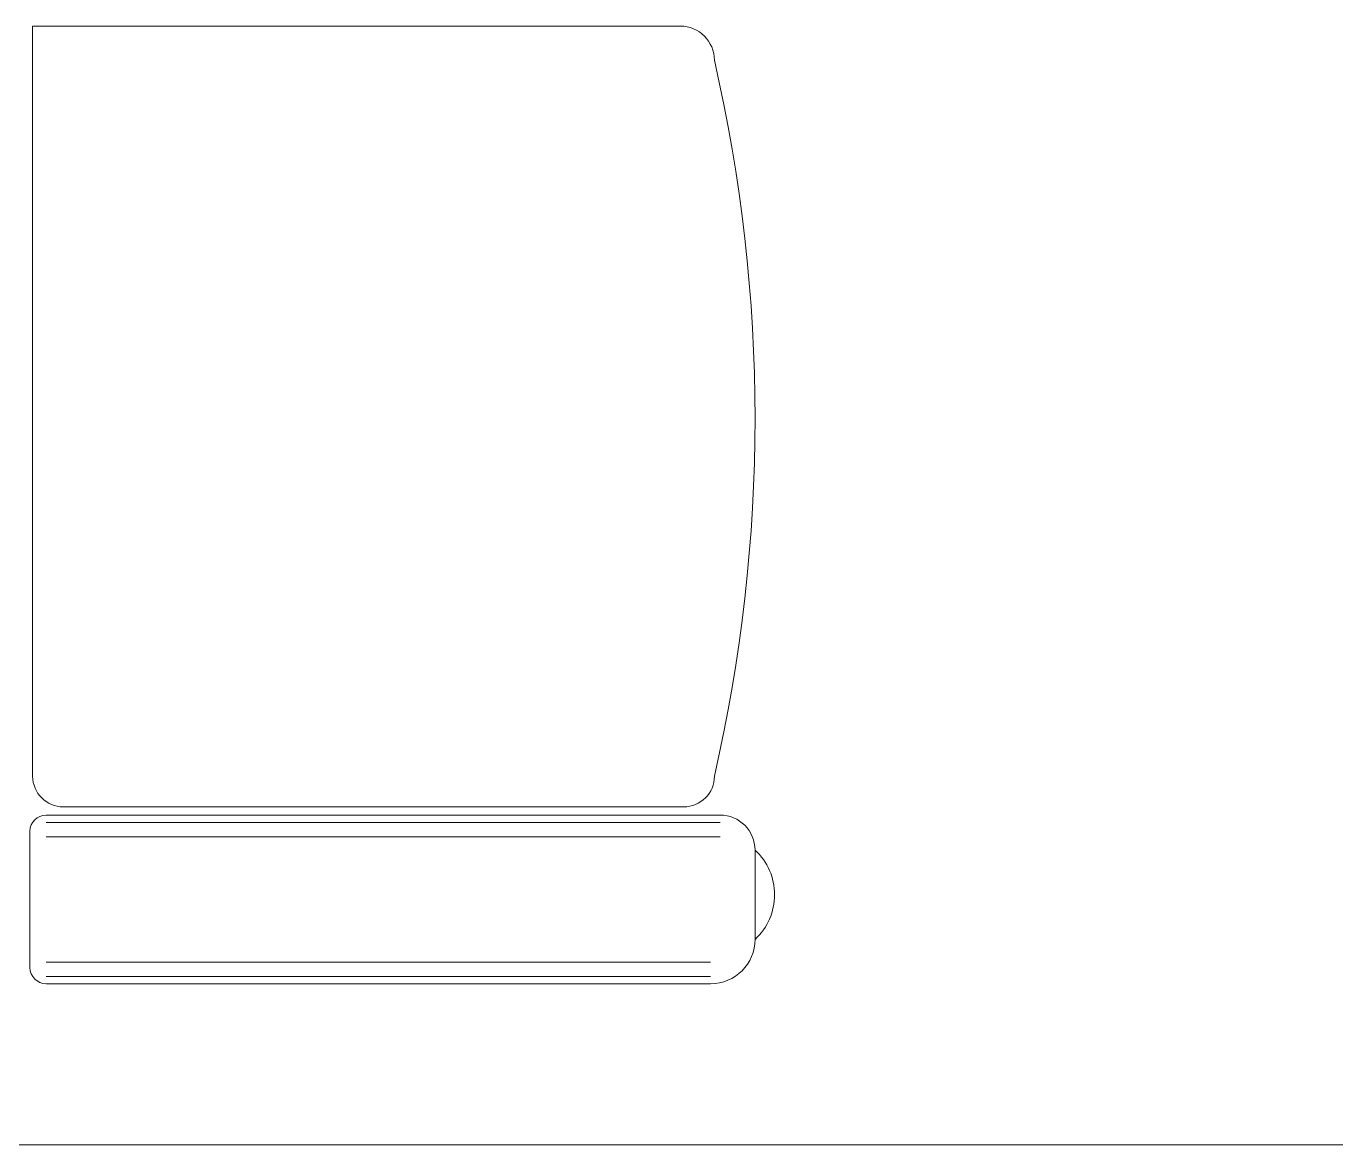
# Model space of a CAD drawing. Header units: millimetres. Extents: x -2143172 to 5255, y -610845 to 279739.
# Drawn here: x -1171021 to -1169944, y -589998 to -589078 of the extents above; entities that cross this region are included whole.
import ezdxf

# ---------------------------------------------------------------- set-up
doc = ezdxf.new("R2010")
doc.units = ezdxf.units.MM
doc.header["$LTSCALE"] = 30
doc.layers.add('LOADING', color=163, linetype='Continuous', lineweight=5)
doc.layers.add('Walls', color=32, linetype='Continuous', lineweight=5)

# ---------------------------------------------------------------- blocks, each defined once
blk = doc.blocks.new('GF21008-P')
at = {"layer": 'LOADING'}
for p, q in [((0.6843, -0.2037), (0.7964, -0.2037)), ((0.0223, -0.2059), (0.0223, -0.7385)), ((0.0223, -0.2059), (0.639, -0.2059)), ((0.6711, -0.7712), (0.6711, -0.217)), ((0.677, -0.7712), (0.677, -0.217)), ((0.6888, -0.7712), (0.6888, -0.217)), ((0.792, -0.7634), (0.792, -0.217)), ((0.8038, -0.7634), (0.8038, -0.217)), ((0.8097, -0.7634), (0.8097, -0.217)), ((0.6643, -0.7413), (0.6643, -0.2312)), ((0.6998, -0.8), (0.7731, -0.8))]:
    blk.add_line(p, q, dxfattribs=at)
for centre, radius, start, end in [((0.6843, -0.217), 0.0133, 90, 180), ((0.7964, -0.217), 0.0133, 0, 90), ((0.639, -0.2312), 0.0253, 0, 90), ((0.0504, -0.7385), 0.0281, 180, 270), ((0.639, -0.7413), 0.0253, 270, 0), ((0.7731, -0.7634), 0.0366, 270, 0), ((0.3447, 0.5106), 1.3106, 257.0246, 282.9754), ((0.6998, -0.7712), 0.0288, 180, 270), ((0.7365, -0.7662), 0.0499, 222.6462, 317.3538)]:
    blk.add_arc(centre, radius, start, end, dxfattribs=at)

msp = doc.modelspace()

# ---------------------------------------------------------------- linework, layer by layer
at = {"layer": 'Walls'}
msp.add_line((-1171264, -589998.1, 0.1), (-1167664, -589998.1, 0.1), dxfattribs=at)

# ---------------------------------------------------------------- block references
at = {"layer": 'LOADING', "xscale": -1000, "yscale": 1000, "zscale": 1000, "rotation": 90.00000000000017}
msp.add_blockref('GF21008-P', (-1171222, -589056, 0.1), dxfattribs=at)

doc.saveas('drawing.dxf')
